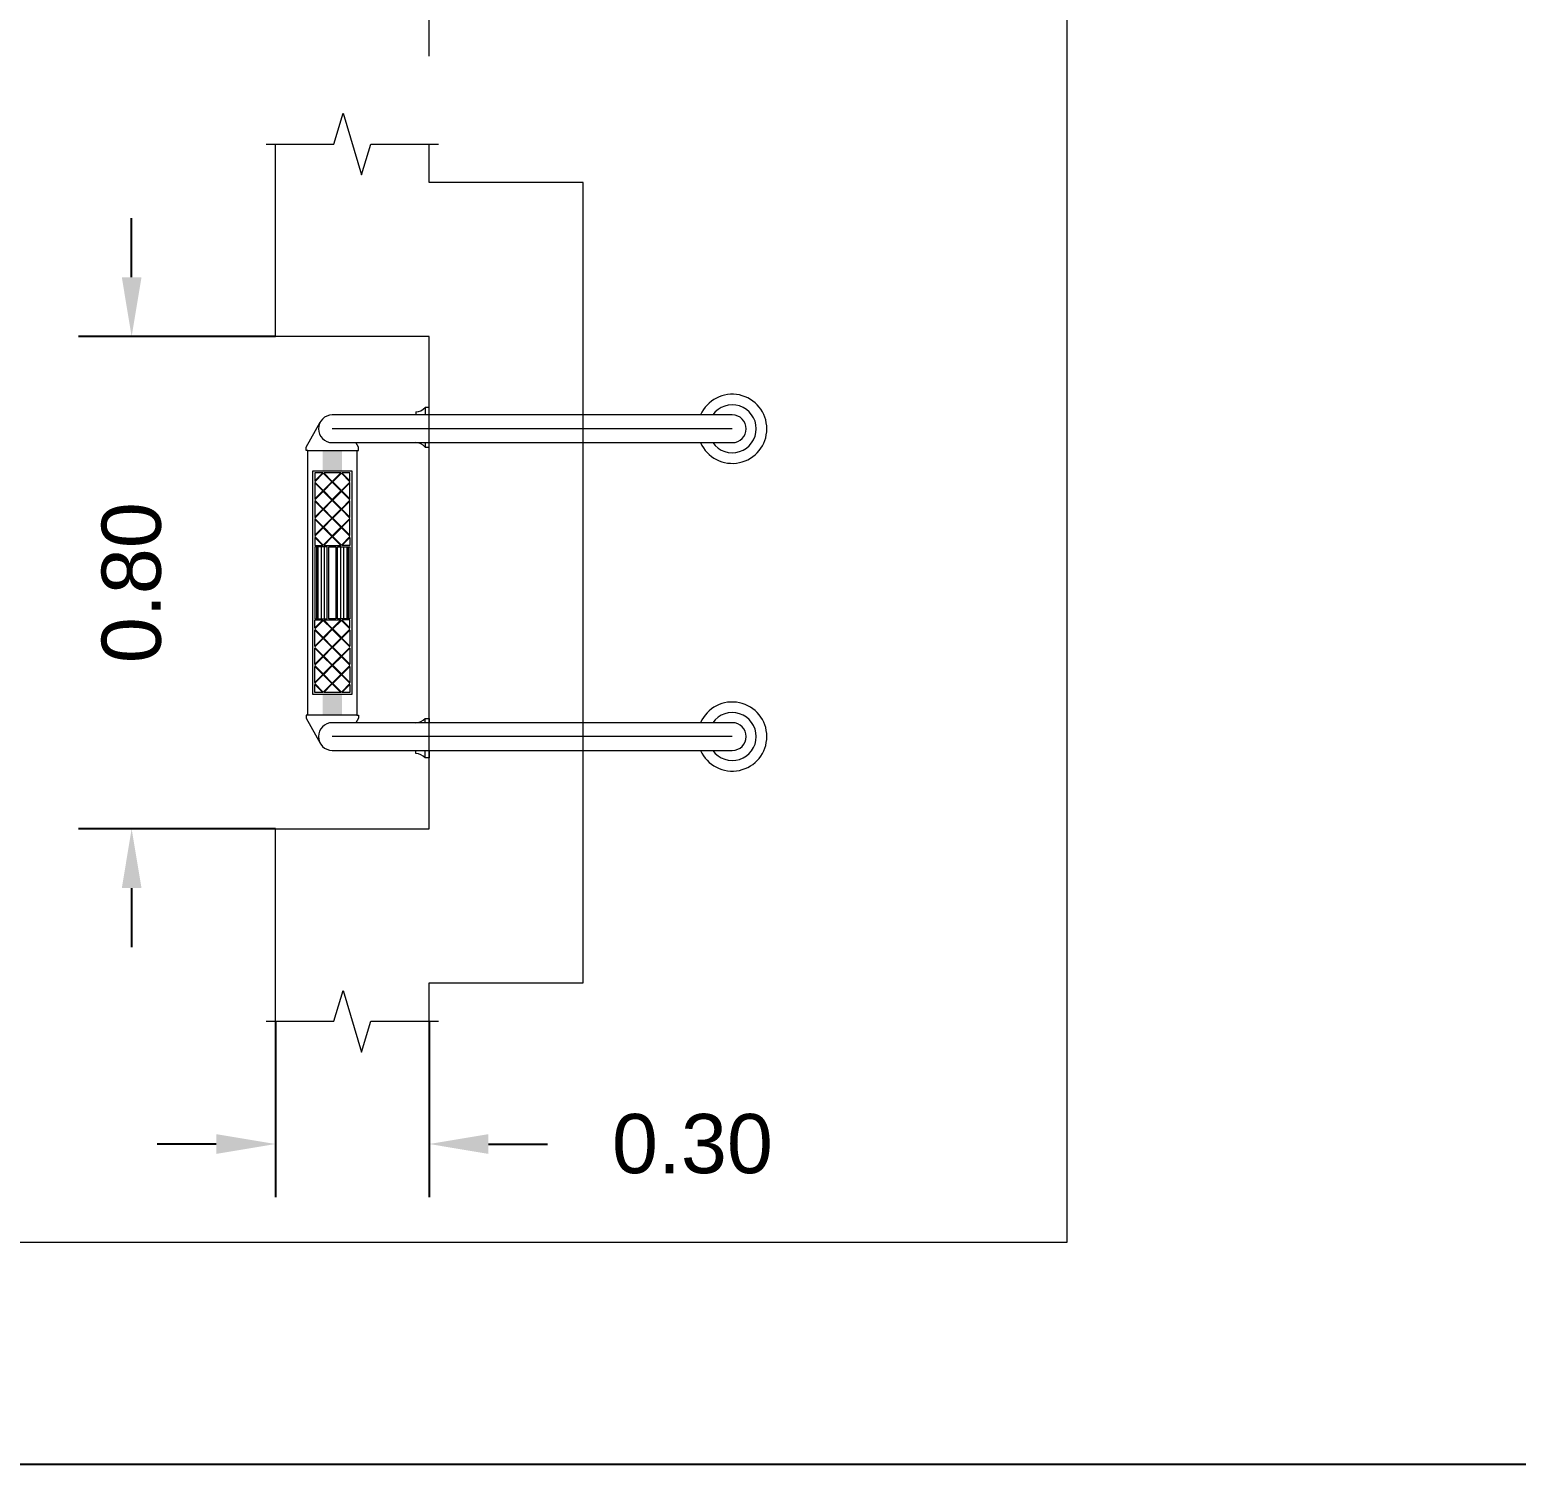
# Model space of a CAD drawing. Header units: millimetres. Extents: x 441156 to 441876, y 4514765 to 4515211.
# Drawn here: x 441282.926 to 441285.438, y 4514764.97 to 4514767.393 of the extents above; entities that cross this region are included whole.
import ezdxf

# ---------------------------------------------------------------- set-up
doc = ezdxf.new("R2010")
doc.units = ezdxf.units.MM
doc.linetypes.add('CONTINUA', pattern=[0])
doc.layers.add('01_cartela', color=6, linetype='Continuous', plot=False)
doc.layers.add('01_cotas', color=254, linetype='Continuous')
doc.layers.add('A-DETL', color=7, linetype='Continuous', lineweight=50, true_color=0x008000)
doc.layers.add('A-DETL-GENF', color=7, linetype='Continuous', lineweight=9)
doc.styles.add('Estilo1', font='swissel.ttf')
doc.styles.add('ROMANS', font='romans')
doc.dimstyles.new('DECIMAL-50', dxfattribs={"dimtxt": 0.08, "dimasz": 0.15, "dimexe": 0.09, "dimexo": 0, "dimgap": 0.09, "dimtad": 0, "dimzin": 0, "dimdsep": 46, "dimtxsty": 'ROMANS', "dimcen": 0.09, "dimclrt": 6, "dimadec": 0, "dimazin": 0, "dimtfac": 1.38, "dimtix": 1, "dimtofl": 0, "dimtmove": 2, "dimatfit": 3, "dimldrblk": 'OBLIQUE', "dimfxl": 1, "dimtolj": 1, "dimtzin": 0, "dimarcsym": 0})

# ---------------------------------------------------------------- blocks, each defined once
blk = doc.blocks.new('*D196')
at = {"layer": '01_cotas', "color": 0, "lineweight": -2, "transparency": 16777216}
for p, q in [((441283.0986, 4514766.9751), (441283.0986, 4514767.0751)), ((441283.0986, 4514765.9435), (441283.0986, 4514765.8435))]:
    blk.add_line(p, q, dxfattribs=at)
at = {"layer": '01_cotas', "color": 0, "linetype": 'CONTINUA', "lineweight": -2, "transparency": 16777216}
for p, q in [((441283.3415, 4514766.8751), (441283.0086, 4514766.8751)), ((441283.3415, 4514766.0435), (441283.0086, 4514766.0435))]:
    blk.add_line(p, q, dxfattribs=at)
at = {"layer": '01_cotas', "color": 0, "transparency": 16777216}
for points in [[(441283.082, 4514766.9751), (441283.1153, 4514766.9751), (441283.0986, 4514766.8751)], [(441283.082, 4514765.9435), (441283.1153, 4514765.9435), (441283.0986, 4514766.0435)]]:
    blk.add_solid(points, dxfattribs=at)
at = {"layer": '01_cotas', "color": 7, "transparency": 16777216, "insert": (441283.0986, 4514766.4593), "char_height": 0.1, "attachment_point": 5, "rotation": 90, "style": 'Estilo1'}
blk.add_mtext('\\A1;0.80', dxfattribs=at)
blk = doc.blocks.new('*D197')
at = {"layer": '01_cotas', "color": 0, "linetype": 'CONTINUA', "lineweight": -2, "transparency": 16777216}
for p, q in [((441283.3415, 4514765.7185), (441283.3415, 4514765.4213)), ((441283.6014, 4514765.7185), (441283.6014, 4514765.4213))]:
    blk.add_line(p, q, dxfattribs=at)
at = {"layer": '01_cotas', "color": 0, "lineweight": -2, "transparency": 16777216}
for p, q in [((441283.2415, 4514765.5113), (441283.1415, 4514765.5113)), ((441283.7014, 4514765.5113), (441283.8014, 4514765.5113))]:
    blk.add_line(p, q, dxfattribs=at)
at = {"layer": '01_cotas', "color": 0, "transparency": 16777216}
for points in [[(441283.2415, 4514765.528), (441283.2415, 4514765.4946), (441283.3415, 4514765.5113)], [(441283.7014, 4514765.528), (441283.7014, 4514765.4946), (441283.6014, 4514765.5113)]]:
    blk.add_solid(points, dxfattribs=at)
at = {"layer": '01_cotas', "color": 7, "transparency": 16777216, "insert": (441284.046, 4514765.5113), "char_height": 0.1, "attachment_point": 5, "style": 'Estilo1'}
blk.add_mtext('\\A1;0.30', dxfattribs=at)

msp = doc.modelspace()

# ---------------------------------------------------------------- hatches: boundary and pattern name
at = {"layer": 'A-DETL-GENF', "true_color": 0x999999}
for points in [[(441283.42126677, 4514766.68280978), (441283.42126677, 4514766.64798653), (441283.45401102, 4514766.64798653), (441283.45401102, 4514766.68280978)], [(441283.42126677, 4514766.27064803), (441283.42126677, 4514766.23582477), (441283.45401102, 4514766.23582477), (441283.45401102, 4514766.27064803)]]:
    msp.add_hatch(color=253, dxfattribs=at).paths.add_polyline_path(points)

# ---------------------------------------------------------------- linework, layer by layer
at = {"layer": '01_cartela', "color": 3}
msp.add_lwpolyline([(441262.99011848, 4514786.50546476), (441262.99011848, 4514764.97044075), (441293.62810654, 4514764.97044075), (441293.62810654, 4514786.50546476)], close=True, dxfattribs=at)
at = {"layer": 'A-DETL', "color": 7, "lineweight": 18}
for p, q in [((441284.67892719, 4514765.34544075), (441284.67892719, 4514770.22837952)), ((441283.60136015, 4514767.34838092), (441283.60136015, 4514768.72052858)), ((441283.44023765, 4514767.20012953), (441283.45583015, 4514767.25210453)), ((441283.45583015, 4514767.25210453), (441283.48701515, 4514767.14815453)), ((441283.32589265, 4514767.20012953), (441283.44023765, 4514767.20012953)), ((441283.34148515, 4514766.87511728), (441283.34148515, 4514767.20012953)), ((441283.48701515, 4514767.14815453), (441283.50260765, 4514767.20012953)), ((441283.50260765, 4514767.20012953), (441283.61695265, 4514767.20012953)), ((441283.60136015, 4514767.13499228), (441283.60136015, 4514767.20012953)), ((441283.86123515, 4514767.13499228), (441283.60136015, 4514767.13499228)), ((441283.86123515, 4514765.78364228), (441283.86123515, 4514767.13499228)), ((441283.60136015, 4514766.87511728), (441283.34148515, 4514766.87511728)), ((441283.60136015, 4514766.04351728), (441283.60136015, 4514766.87511728)), ((441283.60136015, 4514766.75529268), (441283.59438363, 4514766.75529268)), ((441283.59438363, 4514766.75529268), (441283.59438363, 4514766.74258103)), ((441283.60136015, 4514766.74258103), (441283.60136015, 4514766.75529268)), ((441283.39346015, 4514766.68800728), (441283.41721345, 4514766.73058677)), ((441284.1133139, 4514766.74258103), (441283.4376389, 4514766.74258103)), ((441283.5785152, 4514766.74785342), (441283.5785152, 4514766.74258103)), ((441284.1133139, 4514766.71919228), (441283.4376389, 4514766.71919228)), ((441283.39346015, 4514766.68280978), (441283.39346015, 4514766.68800728)), ((441283.3960589, 4514766.68280978), (441283.39346015, 4514766.68280978)), ((441283.3960589, 4514766.68280978), (441283.4792189, 4514766.68280978)), ((441283.3960589, 4514766.23582477), (441283.3960589, 4514766.68280978)), ((441283.4376389, 4514766.69580353), (441284.1133139, 4514766.69580353)), ((441283.48181765, 4514766.68800728), (441283.47746845, 4514766.69580353)), ((441283.4792189, 4514766.68280978), (441283.4792189, 4514766.23582477)), ((441283.4792189, 4514766.68280978), (441283.48181765, 4514766.68280978)), ((441283.48181765, 4514766.68280978), (441283.48181765, 4514766.68800728)), ((441283.59438363, 4514766.69580353), (441283.59438363, 4514766.68843916)), ((441283.59438363, 4514766.68843916), (441283.60136015, 4514766.68843916)), ((441283.60136015, 4514766.68843916), (441283.60136015, 4514766.69580353)), ((441283.40489465, 4514766.64798653), (441283.47038315, 4514766.64798653)), ((441283.40489465, 4514766.27064803), (441283.40489465, 4514766.64798653)), ((441283.42157124, 4514766.64486803), (441283.40801315, 4514766.64486803)), ((441283.40801315, 4514766.64486803), (441283.40801315, 4514766.63130994)), ((441283.40801315, 4514766.63130994), (441283.42157124, 4514766.64486803)), ((441283.42230627, 4514766.64413299), (441283.40801315, 4514766.62983986)), ((441283.40801315, 4514766.62923094), (441283.42230627, 4514766.61493781)), ((441283.40801315, 4514766.62776086), (441283.40801315, 4514766.60064469)), ((441283.42157124, 4514766.61420278), (441283.40801315, 4514766.62776086)), ((441283.43690386, 4514766.6295354), (441283.42230627, 4514766.64413299)), ((441283.42230627, 4514766.61493781), (441283.43690386, 4514766.6295354)), ((441283.45223649, 4514766.64486803), (441283.42304131, 4514766.64486803)), ((441283.42304131, 4514766.64486803), (441283.4376389, 4514766.63027044)), ((441283.4376389, 4514766.62880036), (441283.42304131, 4514766.61420278)), ((441283.4376389, 4514766.63027044), (441283.45223649, 4514766.64486803)), ((441283.45223649, 4514766.61420278), (441283.4376389, 4514766.62880036)), ((441283.45297152, 4514766.64413299), (441283.43837394, 4514766.6295354)), ((441283.43837394, 4514766.6295354), (441283.45297152, 4514766.61493781)), ((441283.46726465, 4514766.62983986), (441283.45297152, 4514766.64413299)), ((441283.45297152, 4514766.61493781), (441283.46726465, 4514766.62923094)), ((441283.46726465, 4514766.64486803), (441283.45370656, 4514766.64486803)), ((441283.45370656, 4514766.64486803), (441283.46726465, 4514766.63130994)), ((441283.46726465, 4514766.62776086), (441283.45370656, 4514766.61420278)), ((441283.46726465, 4514766.63130994), (441283.46726465, 4514766.64486803)), ((441283.46726465, 4514766.60064469), (441283.46726465, 4514766.62776086)), ((441283.47038315, 4514766.64798653), (441283.47038315, 4514766.27064803)), ((441283.40801315, 4514766.60064469), (441283.42157124, 4514766.61420278)), ((441283.42230627, 4514766.61346774), (441283.40801315, 4514766.59917461)), ((441283.43690386, 4514766.59887015), (441283.42230627, 4514766.61346774)), ((441283.42304131, 4514766.61420278), (441283.4376389, 4514766.59960519)), ((441283.4376389, 4514766.59960519), (441283.45223649, 4514766.61420278)), ((441283.45297152, 4514766.61346774), (441283.43837394, 4514766.59887015)), ((441283.46726465, 4514766.59917461), (441283.45297152, 4514766.61346774)), ((441283.45370656, 4514766.61420278), (441283.46726465, 4514766.60064469)), ((441283.40801315, 4514766.59856569), (441283.42230627, 4514766.58427256)), ((441283.40801315, 4514766.59709561), (441283.40801315, 4514766.56997944)), ((441283.42157124, 4514766.58353752), (441283.40801315, 4514766.59709561)), ((441283.40801315, 4514766.56997944), (441283.42157124, 4514766.58353752)), ((441283.42230627, 4514766.58280249), (441283.40801315, 4514766.56850936)), ((441283.42230627, 4514766.58427256), (441283.43690386, 4514766.59887015)), ((441283.43690386, 4514766.5682049), (441283.42230627, 4514766.58280249)), ((441283.4376389, 4514766.59813512), (441283.42304131, 4514766.58353752)), ((441283.42304131, 4514766.58353752), (441283.4376389, 4514766.56893994)), ((441283.45223649, 4514766.58353752), (441283.4376389, 4514766.59813512)), ((441283.4376389, 4514766.56893994), (441283.45223649, 4514766.58353752)), ((441283.43837394, 4514766.59887015), (441283.45297152, 4514766.58427256)), ((441283.45297152, 4514766.58280249), (441283.43837394, 4514766.5682049)), ((441283.45297152, 4514766.58427256), (441283.46726465, 4514766.59856569)), ((441283.46726465, 4514766.56850936), (441283.45297152, 4514766.58280249)), ((441283.46726465, 4514766.59709561), (441283.45370656, 4514766.58353752)), ((441283.45370656, 4514766.58353752), (441283.46726465, 4514766.56997944)), ((441283.46726465, 4514766.56997944), (441283.46726465, 4514766.59709561)), ((441283.40801315, 4514766.56790044), (441283.42230627, 4514766.55360731)), ((441283.40801315, 4514766.56643036), (441283.40801315, 4514766.53931419)), ((441283.42157124, 4514766.55287228), (441283.40801315, 4514766.56643036)), ((441283.40801315, 4514766.53931419), (441283.42157124, 4514766.55287228)), ((441283.42230627, 4514766.55213724), (441283.40801315, 4514766.53784411)), ((441283.42230627, 4514766.55360731), (441283.43690386, 4514766.5682049)), ((441283.43690386, 4514766.53753965), (441283.42230627, 4514766.55213724)), ((441283.4376389, 4514766.56746986), (441283.42304131, 4514766.55287228)), ((441283.42304131, 4514766.55287228), (441283.4376389, 4514766.53827469)), ((441283.45223649, 4514766.55287228), (441283.4376389, 4514766.56746986)), ((441283.4376389, 4514766.53827469), (441283.45223649, 4514766.55287228)), ((441283.43837394, 4514766.5682049), (441283.45297152, 4514766.55360731)), ((441283.45297152, 4514766.55213724), (441283.43837394, 4514766.53753965)), ((441283.45297152, 4514766.55360731), (441283.46726465, 4514766.56790044)), ((441283.46726465, 4514766.53784411), (441283.45297152, 4514766.55213724)), ((441283.46726465, 4514766.56643036), (441283.45370656, 4514766.55287228)), ((441283.45370656, 4514766.55287228), (441283.46726465, 4514766.53931419)), ((441283.46726465, 4514766.53931419), (441283.46726465, 4514766.56643036)), ((441283.40801315, 4514766.53723519), (441283.42230627, 4514766.52294206)), ((441283.40801315, 4514766.53576511), (441283.40801315, 4514766.52220703)), ((441283.42157124, 4514766.52220703), (441283.40801315, 4514766.53576511)), ((441283.42230627, 4514766.52294206), (441283.43690386, 4514766.53753965)), ((441283.4376389, 4514766.53680461), (441283.42304131, 4514766.52220703)), ((441283.45223649, 4514766.52220703), (441283.4376389, 4514766.53680461)), ((441283.43837394, 4514766.53753965), (441283.45297152, 4514766.52294206)), ((441283.45297152, 4514766.52294206), (441283.46726465, 4514766.53723519)), ((441283.45370656, 4514766.52220703), (441283.46726465, 4514766.53576511)), ((441283.46726465, 4514766.53576511), (441283.46726465, 4514766.52220703)), ((441283.40801315, 4514766.52220703), (441283.42157124, 4514766.52220703)), ((441283.42906302, 4514766.52012803), (441283.40801315, 4514766.52012803)), ((441283.40801315, 4514766.52012803), (441283.40801315, 4514766.39850653)), ((441283.41064438, 4514766.52012803), (441283.41064438, 4514766.39850653)), ((441283.41327562, 4514766.52012803), (441283.41327562, 4514766.39850653)), ((441283.41853809, 4514766.52012803), (441283.41853809, 4514766.39850653)), ((441283.42304131, 4514766.52220703), (441283.45223649, 4514766.52220703)), ((441283.42380056, 4514766.52012803), (441283.42380056, 4514766.39850653)), ((441283.42906302, 4514766.39850653), (441283.42906302, 4514766.52012803)), ((441283.43166177, 4514766.52012803), (441283.44361602, 4514766.52012803)), ((441283.43166177, 4514766.39850653), (441283.43166177, 4514766.52012803)), ((441283.44361602, 4514766.52012803), (441283.44361602, 4514766.39850653)), ((441283.44621477, 4514766.52012803), (441283.46726465, 4514766.52012803)), ((441283.44621477, 4514766.39850653), (441283.44621477, 4514766.52012803)), ((441283.45147724, 4514766.52012803), (441283.45147724, 4514766.39850653)), ((441283.46726465, 4514766.52220703), (441283.45370656, 4514766.52220703)), ((441283.45673971, 4514766.52012803), (441283.45673971, 4514766.39850653)), ((441283.46200218, 4514766.52012803), (441283.46200218, 4514766.39850653)), ((441283.46463342, 4514766.52012803), (441283.46463342, 4514766.39850653)), ((441283.46726465, 4514766.52012803), (441283.46726465, 4514766.39850653)), ((441283.40801315, 4514766.39850653), (441283.42906302, 4514766.39850653)), ((441283.40801315, 4514766.38286944), (441283.40801315, 4514766.39642753)), ((441283.40801315, 4514766.39642753), (441283.42157124, 4514766.39642753)), ((441283.42157124, 4514766.39642753), (441283.40801315, 4514766.38286944)), ((441283.40801315, 4514766.38139936), (441283.42230627, 4514766.39569249)), ((441283.42230627, 4514766.36649731), (441283.40801315, 4514766.38079044)), ((441283.40801315, 4514766.35220419), (441283.40801315, 4514766.37932036)), ((441283.40801315, 4514766.37932036), (441283.42157124, 4514766.36576228)), ((441283.42230627, 4514766.39569249), (441283.43690386, 4514766.3810949)), ((441283.43690386, 4514766.3810949), (441283.42230627, 4514766.36649731)), ((441283.4376389, 4514766.38182994), (441283.42304131, 4514766.39642753)), ((441283.42304131, 4514766.39642753), (441283.45223649, 4514766.39642753)), ((441283.42304131, 4514766.36576228), (441283.4376389, 4514766.38035986)), ((441283.44361602, 4514766.39850653), (441283.43166177, 4514766.39850653)), ((441283.45223649, 4514766.39642753), (441283.4376389, 4514766.38182994)), ((441283.4376389, 4514766.38035986), (441283.45223649, 4514766.36576228)), ((441283.43837394, 4514766.3810949), (441283.45297152, 4514766.39569249)), ((441283.45297152, 4514766.36649731), (441283.43837394, 4514766.3810949)), ((441283.46726465, 4514766.39850653), (441283.44621477, 4514766.39850653)), ((441283.45297152, 4514766.39569249), (441283.46726465, 4514766.38139936)), ((441283.46726465, 4514766.38079044), (441283.45297152, 4514766.36649731)), ((441283.46726465, 4514766.39642753), (441283.45370656, 4514766.39642753)), ((441283.45370656, 4514766.39642753), (441283.46726465, 4514766.38286944)), ((441283.45370656, 4514766.36576228), (441283.46726465, 4514766.37932036)), ((441283.46726465, 4514766.38286944), (441283.46726465, 4514766.39642753)), ((441283.46726465, 4514766.37932036), (441283.46726465, 4514766.35220419)), ((441283.42157124, 4514766.36576228), (441283.40801315, 4514766.35220419)), ((441283.40801315, 4514766.35073411), (441283.42230627, 4514766.36502724)), ((441283.42230627, 4514766.36502724), (441283.43690386, 4514766.35042965)), ((441283.4376389, 4514766.35116469), (441283.42304131, 4514766.36576228)), ((441283.45223649, 4514766.36576228), (441283.4376389, 4514766.35116469)), ((441283.43837394, 4514766.35042965), (441283.45297152, 4514766.36502724)), ((441283.45297152, 4514766.36502724), (441283.46726465, 4514766.35073411)), ((441283.46726465, 4514766.35220419), (441283.45370656, 4514766.36576228)), ((441283.42230627, 4514766.33583206), (441283.40801315, 4514766.35012519)), ((441283.40801315, 4514766.32153894), (441283.40801315, 4514766.34865511)), ((441283.40801315, 4514766.34865511), (441283.42157124, 4514766.33509703)), ((441283.42157124, 4514766.33509703), (441283.40801315, 4514766.32153894)), ((441283.40801315, 4514766.32006886), (441283.42230627, 4514766.33436199)), ((441283.43690386, 4514766.35042965), (441283.42230627, 4514766.33583206)), ((441283.42230627, 4514766.33436199), (441283.43690386, 4514766.3197644)), ((441283.42304131, 4514766.33509703), (441283.4376389, 4514766.34969461)), ((441283.4376389, 4514766.32049944), (441283.42304131, 4514766.33509703)), ((441283.4376389, 4514766.34969461), (441283.45223649, 4514766.33509703)), ((441283.45223649, 4514766.33509703), (441283.4376389, 4514766.32049944)), ((441283.45297152, 4514766.33583206), (441283.43837394, 4514766.35042965)), ((441283.43837394, 4514766.3197644), (441283.45297152, 4514766.33436199)), ((441283.46726465, 4514766.35012519), (441283.45297152, 4514766.33583206)), ((441283.45297152, 4514766.33436199), (441283.46726465, 4514766.32006886)), ((441283.45370656, 4514766.33509703), (441283.46726465, 4514766.34865511)), ((441283.46726465, 4514766.32153894), (441283.45370656, 4514766.33509703)), ((441283.46726465, 4514766.34865511), (441283.46726465, 4514766.32153894)), ((441283.42230627, 4514766.30516681), (441283.40801315, 4514766.31945994)), ((441283.40801315, 4514766.29087369), (441283.40801315, 4514766.31798986)), ((441283.40801315, 4514766.31798986), (441283.42157124, 4514766.30443178)), ((441283.42157124, 4514766.30443178), (441283.40801315, 4514766.29087369)), ((441283.40801315, 4514766.28940361), (441283.42230627, 4514766.30369674)), ((441283.43690386, 4514766.3197644), (441283.42230627, 4514766.30516681)), ((441283.42230627, 4514766.30369674), (441283.43690386, 4514766.28909915)), ((441283.42304131, 4514766.30443178), (441283.4376389, 4514766.31902936)), ((441283.4376389, 4514766.28983419), (441283.42304131, 4514766.30443178)), ((441283.4376389, 4514766.31902936), (441283.45223649, 4514766.30443178)), ((441283.45223649, 4514766.30443178), (441283.4376389, 4514766.28983419)), ((441283.45297152, 4514766.30516681), (441283.43837394, 4514766.3197644)), ((441283.43837394, 4514766.28909915), (441283.45297152, 4514766.30369674)), ((441283.46726465, 4514766.31945994), (441283.45297152, 4514766.30516681)), ((441283.45297152, 4514766.30369674), (441283.46726465, 4514766.28940361)), ((441283.45370656, 4514766.30443178), (441283.46726465, 4514766.31798986)), ((441283.46726465, 4514766.29087369), (441283.45370656, 4514766.30443178)), ((441283.46726465, 4514766.31798986), (441283.46726465, 4514766.29087369)), ((441283.42230627, 4514766.27450156), (441283.40801315, 4514766.28879469)), ((441283.40801315, 4514766.27376653), (441283.40801315, 4514766.28732461)), ((441283.40801315, 4514766.28732461), (441283.42157124, 4514766.27376653)), ((441283.43690386, 4514766.28909915), (441283.42230627, 4514766.27450156)), ((441283.42304131, 4514766.27376653), (441283.4376389, 4514766.28836411)), ((441283.4376389, 4514766.28836411), (441283.45223649, 4514766.27376653)), ((441283.45297152, 4514766.27450156), (441283.43837394, 4514766.28909915)), ((441283.46726465, 4514766.28879469), (441283.45297152, 4514766.27450156)), ((441283.45370656, 4514766.27376653), (441283.46726465, 4514766.28732461)), ((441283.46726465, 4514766.28732461), (441283.46726465, 4514766.27376653)), ((441283.47038315, 4514766.27064803), (441283.40489465, 4514766.27064803)), ((441283.42157124, 4514766.27376653), (441283.40801315, 4514766.27376653)), ((441283.45223649, 4514766.27376653), (441283.42304131, 4514766.27376653)), ((441283.46726465, 4514766.27376653), (441283.45370656, 4514766.27376653)), ((441283.3960589, 4514766.23582477), (441283.39346015, 4514766.23582477)), ((441283.39346015, 4514766.23582477), (441283.39346015, 4514766.23062728)), ((441283.39346015, 4514766.23062728), (441283.41721345, 4514766.18804778)), ((441283.4792189, 4514766.23582477), (441283.3960589, 4514766.23582477)), ((441283.48181765, 4514766.23062728), (441283.47746845, 4514766.22283103)), ((441283.4792189, 4514766.23582477), (441283.48181765, 4514766.23582477)), ((441283.48181765, 4514766.23582477), (441283.48181765, 4514766.23062728)), ((441283.59438363, 4514766.22283103), (441283.59438363, 4514766.2301954)), ((441283.59438363, 4514766.2301954), (441283.60136015, 4514766.2301954)), ((441283.60136015, 4514766.2301954), (441283.60136015, 4514766.22283103)), ((441284.1133139, 4514766.22283103), (441283.4376389, 4514766.22283103)), ((441284.1133139, 4514766.19944228), (441283.4376389, 4514766.19944228)), ((441283.4376389, 4514766.17605353), (441284.1133139, 4514766.17605353)), ((441283.5785152, 4514766.17078113), (441283.5785152, 4514766.17605353)), ((441283.59438363, 4514766.16334187), (441283.59438363, 4514766.17605353)), ((441283.60136015, 4514766.17605353), (441283.60136015, 4514766.16334187)), ((441283.60136015, 4514766.16334187), (441283.59438363, 4514766.16334187)), ((441283.34148515, 4514765.71850502), (441283.34148515, 4514766.04351728)), ((441283.34148515, 4514766.04351728), (441283.60136015, 4514766.04351728)), ((441283.60136015, 4514765.71850502), (441283.60136015, 4514765.78364228)), ((441283.60136015, 4514765.78364228), (441283.86123515, 4514765.78364228)), ((441283.44023765, 4514765.71850502), (441283.45583015, 4514765.77048002)), ((441283.45583015, 4514765.77048002), (441283.48701515, 4514765.66653002)), ((441283.32589265, 4514765.71850502), (441283.44023765, 4514765.71850502)), ((441283.48701515, 4514765.66653002), (441283.50260765, 4514765.71850502)), ((441283.50260765, 4514765.71850502), (441283.61695265, 4514765.71850502)), ((441280.09317569, 4514765.34544075), (441284.67892719, 4514765.34544075))]:
    msp.add_line(p, q, dxfattribs=at)
for centre, radius, start, end in [((441283.5785152, 4514766.76849725), 0.02064383, 270, 320.23519694), ((441284.1133139, 4514766.71919228), 0.05837573, 203.61936914, 156.38063086), ((441284.1133139, 4514766.71919228), 0.04043985, 215.3352016, 144.6647984), ((441283.4376389, 4514766.71919228), 0.02338875, 90, 270), ((441284.1133139, 4514766.71919228), 0.02338875, 270, 90), ((441283.5785152, 4514766.67502503), 0.0207785, 40.20898124, 90), ((441284.1133139, 4514766.19944228), 0.05837573, 203.61936914, 156.38063086), ((441283.5785152, 4514766.24360953), 0.0207785, 270, 319.79101876), ((441284.1133139, 4514766.19944228), 0.04043985, 215.3352016, 144.6647984), ((441283.4376389, 4514766.19944228), 0.02338875, 90, 270), ((441284.1133139, 4514766.19944228), 0.02338875, 270, 90), ((441283.5785152, 4514766.1501373), 0.02064383, 39.76480306, 90)]:
    msp.add_arc(centre, radius, start, end, dxfattribs=at)

# ---------------------------------------------------------------- dimensions: what is measured, and where the dimension line sits
at = {"layer": '01_cotas'}
dim = msp.add_linear_dim(base=(441283.09863853, 4514766.04351728, 0.00000061), p1=(441283.34148515, 4514766.87511728), p2=(441283.34148515, 4514766.04351728), angle=90, text='0.80', dimstyle='DECIMAL-50', override={"dimtxt": 0.1, "dimasz": 0.1, "dimtxsty": 'Estilo1', "dimsah": 1, "dimclrt": 7, "dimfxl": 0.09, "dimarcsym": 2}, dxfattribs=at)
dim.commit()
dim.dimension.update_dxf_attribs({"geometry": '*D196', "text_midpoint": (441283.09863853, 4514766.45931728, 0.00000061)})
dim = msp.add_linear_dim(base=(441283.60136015, 4514765.51130508, 0.00000061), p1=(441283.34148515, 4514765.71850502), p2=(441283.60136015, 4514765.71850502), text='0.30', dimstyle='DECIMAL-50', override={"dimtxt": 0.1, "dimasz": 0.1, "dimtxsty": 'Estilo1', "dimsah": 1, "dimclrt": 7, "dimfxl": 0.09, "dimarcsym": 2}, dxfattribs=at)
dim.commit()
dim.dimension.update_dxf_attribs({"geometry": '*D197', "text_midpoint": (441284.04602846, 4514765.51130508, 0.00000061), "dimtype": 160})

doc.saveas('drawing.dxf')
